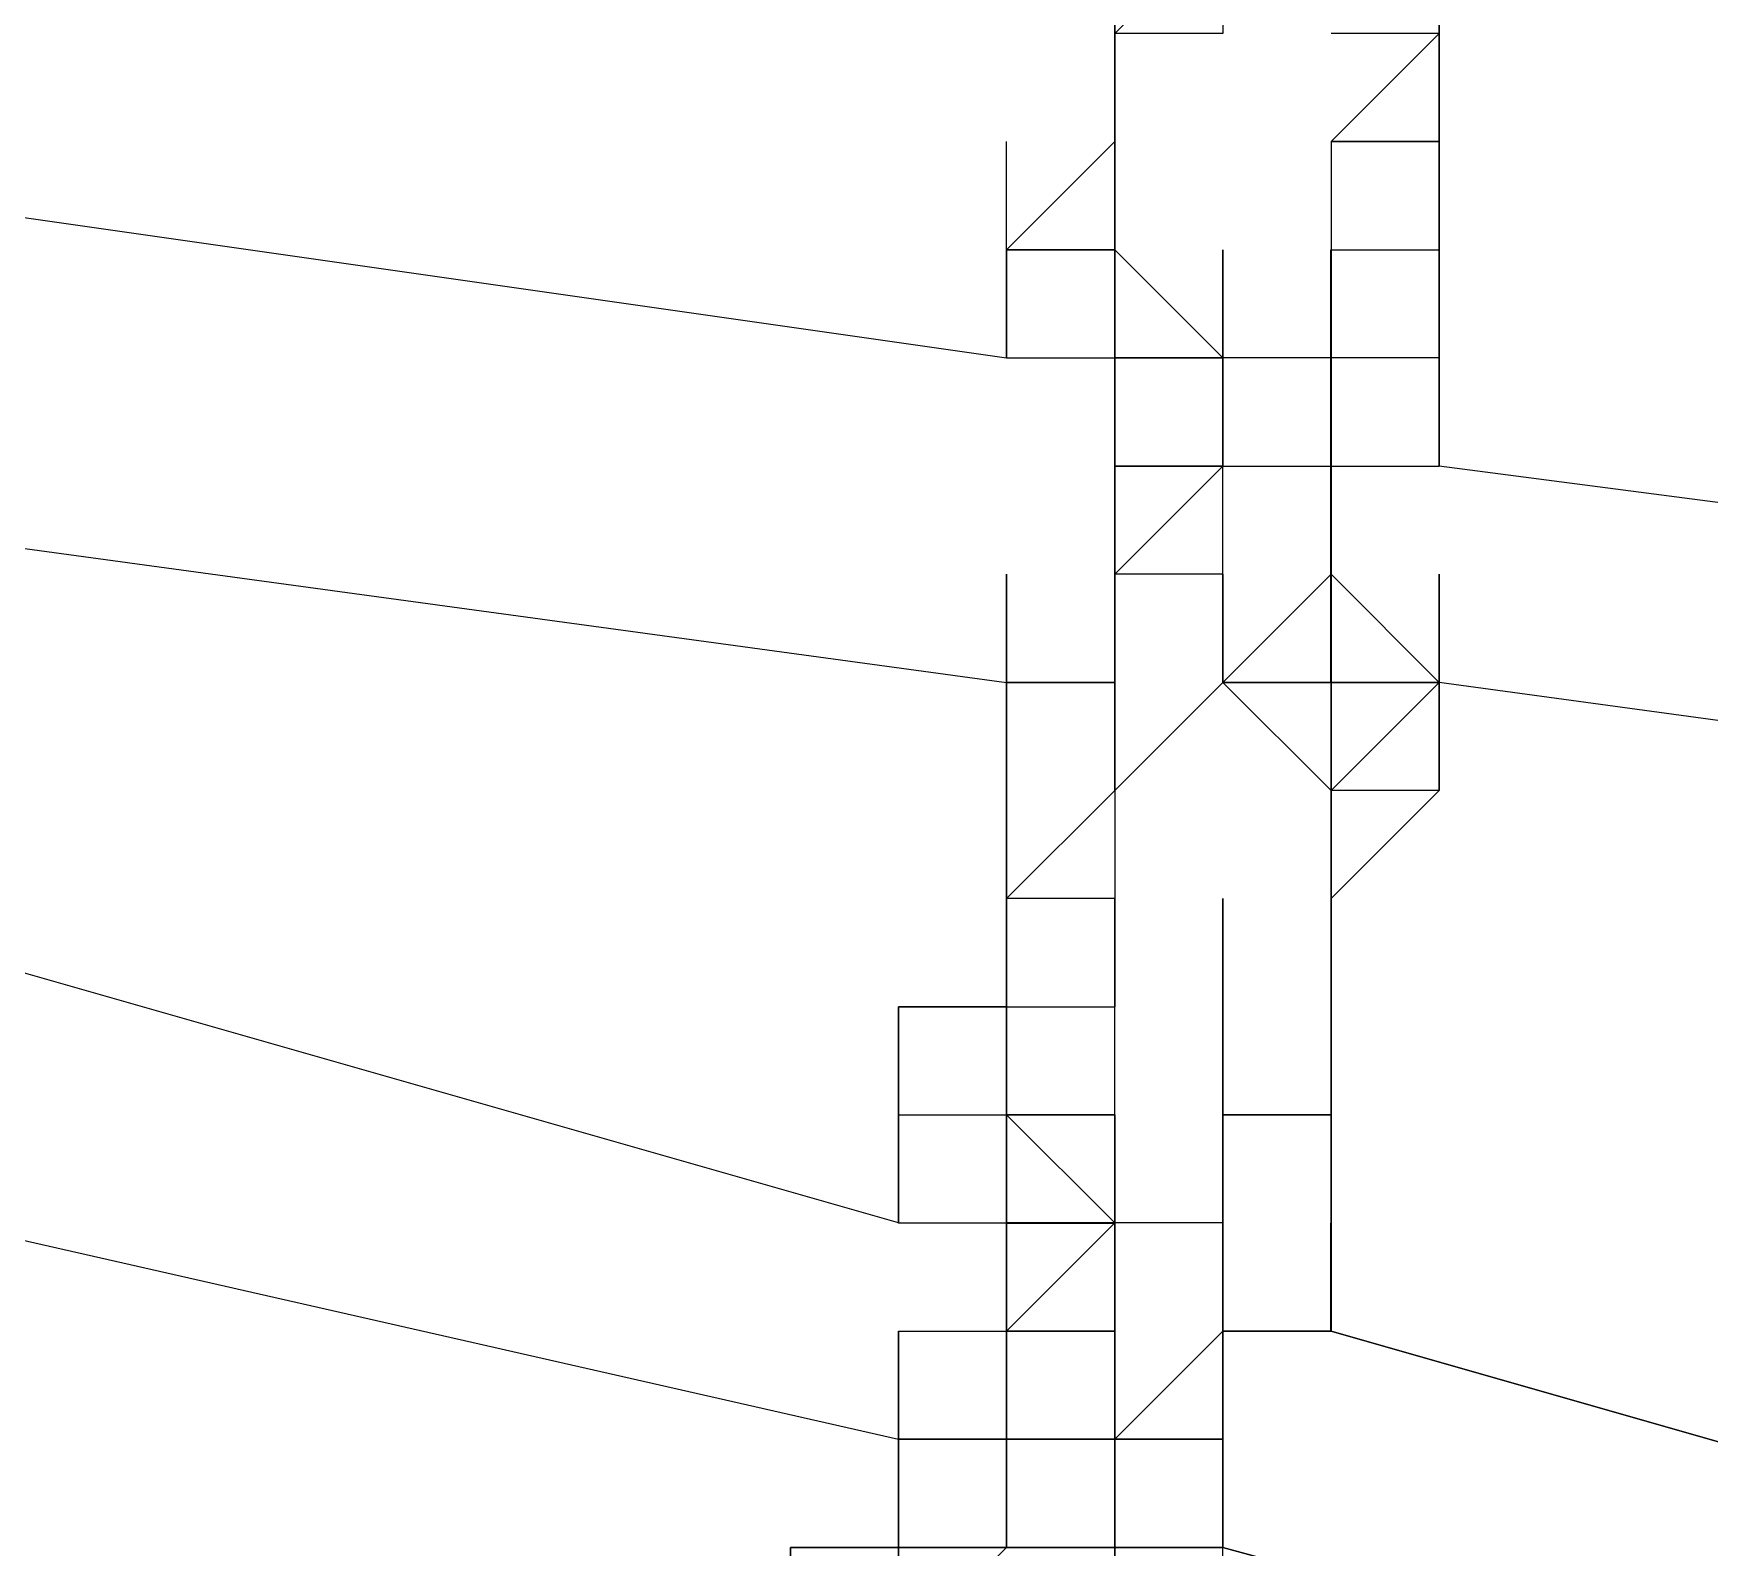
# Model space of a CAD drawing. Header units: inches. Extents: x 3324238 to 135265466, y -1036581 to 20094598.
# Drawn here: x 3353733.712 to 3353734.961, y -519027.2 to -519026.072 of the extents above; entities that cross this region are included whole.
import ezdxf

# ---------------------------------------------------------------- set-up
doc = ezdxf.new("R2010")
doc.units = ezdxf.units.IN
doc.header["$MEASUREMENT"] = 0
doc.layers.add('PDF_Geometry', color=7, linetype='Continuous')

msp = doc.modelspace()

# ---------------------------------------------------------------- linework, layer by layer
at = {"layer": 'PDF_Geometry', "color": 32, "lineweight": 13, "true_color": 0xdd6e00}
msp.add_lwpolyline([(3353740.2386, -519026.0718, 1.00015), (3353717.3563, -519026.0718), (3353717.3563, -519077.0734)], format="xyb", dxfattribs=at)
at = {"layer": 'PDF_Geometry', "lineweight": 25}
for points in [[(3353734.5986, -519025.9106), (3353734.5986, -519025.9912), (3353734.5986, -519025.9106), (3353734.6792, -519025.9106), (3353734.7597, -519025.9106), (3353734.7597, -519025.9912), (3353734.6792, -519025.9106), (3353734.7597, -519025.9106), (3353734.7597, -519025.9912), (3353734.7597, -519026.0718), (3353734.7597, -519025.9912), (3353734.7597, -519026.0718), (3353734.7597, -519026.1523), (3353734.7597, -519026.2329), (3353734.7597, -519026.1523), (3353734.7597, -519026.0718), (3353734.7597, -519026.1523), (3353734.7597, -519026.0718), (3353734.7597, -519025.9912), (3353734.7597, -519026.0718), (3353734.7597, -519025.9912), (3353734.7597, -519026.0718), (3353734.6792, -519026.0718)], [(3353732.7454, -519026.0718), (3353734.4374, -519026.3135), (3353734.518, -519026.3135), (3353734.518, -519026.2329), (3353734.4374, -519026.2329), (3353734.4374, -519026.3135), (3353734.4374, -519026.2329), (3353734.4374, -519026.1523)], [(3353734.5986, -519027.0386), (3353734.6792, -519027.0386), (3353734.6792, -519026.958), (3353734.6792, -519026.8775), (3353734.6792, -519026.7969), (3353734.6792, -519026.8775), (3353734.6792, -519026.7969), (3353734.6792, -519026.7163), (3353734.6792, -519026.6358), (3353734.7597, -519026.5552), (3353734.7597, -519026.4746), (3353734.7597, -519026.5552), (3353734.7597, -519026.4746), (3353734.7597, -519026.5552), (3353734.7597, -519026.4746), (3353734.7597, -519026.5552), (3353734.6792, -519026.5552), (3353734.6792, -519026.4746), (3353734.6792, -519026.5552), (3353734.6792, -519026.4746), (3353734.6792, -519026.394), (3353734.6792, -519026.4746), (3353734.6792, -519026.5552), (3353734.6792, -519026.4746), (3353734.6792, -519026.394), (3353734.6792, -519026.3135), (3353734.6792, -519026.2329), (3353734.7597, -519026.2329), (3353734.7597, -519026.3135), (3353734.7597, -519026.2329), (3353734.7597, -519026.3135), (3353734.7597, -519026.2329), (3353734.7597, -519026.1523), (3353734.7597, -519026.2329), (3353734.7597, -519026.3135), (3353734.7597, -519026.394), (3353734.7597, -519026.3135), (3353734.7597, -519026.394), (3353734.7597, -519026.3135), (3353734.6792, -519026.3135), (3353734.6792, -519026.2329), (3353734.6792, -519026.3135), (3353734.6792, -519026.2329), (3353734.7597, -519026.2329), (3353734.7597, -519026.1523), (3353734.7597, -519026.2329), (3353734.7597, -519026.3135), (3353734.7597, -519026.2329), (3353734.7597, -519026.1523), (3353734.6792, -519026.1523), (3353734.7597, -519026.0718)], [(3353734.7597, -519026.1523), (3353734.7597, -519026.0718)], [(3353734.7597, -519026.3135), (3353734.7597, -519026.2329), (3353734.7597, -519026.3135), (3353734.7597, -519026.2329), (3353734.7597, -519026.1523), (3353734.7597, -519026.2329), (3353734.7597, -519026.1523), (3353734.7597, -519026.2329), (3353734.7597, -519026.1523), (3353734.7597, -519026.2329), (3353734.7597, -519026.1523), (3353734.7597, -519026.2329), (3353734.7597, -519026.3135), (3353734.7597, -519026.2329), (3353734.7597, -519026.3135), (3353734.7597, -519026.2329), (3353734.7597, -519026.1523), (3353734.7597, -519026.2329), (3353734.7597, -519026.1523), (3353734.7597, -519026.0718)], [(3353734.7597, -519026.1523), (3353734.7597, -519026.0718)], [(3353734.4374, -519026.3135), (3353734.4374, -519026.2329), (3353734.4374, -519026.1523)], [(3353734.518, -519026.2329), (3353734.518, -519026.3135), (3353734.518, -519026.2329), (3353734.518, -519026.1523)], [(3353734.518, -519026.2329), (3353734.518, -519026.1523)], [(3353734.518, -519026.2329), (3353734.518, -519026.1523)], [(3353734.518, -519026.2329), (3353734.518, -519026.1523)], [(3353734.518, -519026.2329), (3353734.518, -519026.1523)], [(3353734.6792, -519026.7969), (3353734.6792, -519026.8775), (3353734.6792, -519026.7969), (3353734.6792, -519026.7163), (3353734.6792, -519026.6358), (3353734.6792, -519026.7163), (3353734.6792, -519026.6358), (3353734.6792, -519026.5552), (3353734.7597, -519026.5552), (3353734.6792, -519026.4746), (3353734.6792, -519026.394), (3353734.7597, -519026.394), (3353734.7597, -519026.3135), (3353734.7597, -519026.394), (3353734.7597, -519026.3135), (3353734.7597, -519026.394), (3353734.7597, -519026.3135), (3353734.7597, -519026.2329), (3353734.7597, -519026.1523), (3353734.6792, -519026.1523), (3353734.6792, -519026.2329), (3353734.6792, -519026.3135), (3353734.6792, -519026.2329), (3353734.6792, -519026.3135), (3353734.5986, -519026.3135), (3353734.5986, -519026.394), (3353734.5986, -519026.3135), (3353734.5986, -519026.2329), (3353734.5986, -519026.3135), (3353734.5986, -519026.394)], [(3353734.7597, -519026.1523), (3353734.6792, -519026.1523), (3353734.7597, -519026.1523)], [(3353734.7597, -519026.1523), (3353734.7597, -519026.2329), (3353734.7597, -519026.1523)], [(3353734.7597, -519026.2329), (3353734.7597, -519026.1523)], [(3353734.4374, -519026.5552), (3353734.518, -519026.5552), (3353734.518, -519026.4746), (3353734.518, -519026.394), (3353734.518, -519026.3135), (3353734.518, -519026.394), (3353734.518, -519026.4746), (3353734.518, -519026.394), (3353734.518, -519026.3135), (3353734.518, -519026.2329)], [(3353734.518, -519026.3135), (3353734.518, -519026.2329)], [(3353734.518, -519026.3135), (3353734.518, -519026.2329)], [(3353734.518, -519026.3135), (3353734.518, -519026.2329)], [(3353734.518, -519026.3135), (3353734.518, -519026.2329)], [(3353734.518, -519026.3135), (3353734.518, -519026.2329)], [(3353736.5323, -519026.7969), (3353734.7597, -519026.5552), (3353734.6792, -519026.5552), (3353734.6792, -519026.4746), (3353734.6792, -519026.394), (3353734.6792, -519026.3135), (3353734.6792, -519026.394), (3353734.6792, -519026.3135), (3353734.6792, -519026.2329), (3353734.6792, -519026.3135), (3353734.5986, -519026.3135), (3353734.5986, -519026.2329), (3353734.5986, -519026.3135), (3353734.5986, -519026.2329), (3353734.5986, -519026.3135), (3353734.5986, -519026.394), (3353734.518, -519026.4746), (3353734.518, -519026.3941)], [(3353734.518, -519026.3135), (3353734.518, -519026.2329)], [(3353734.518, -519026.3135), (3353734.518, -519026.2329)], [(3353734.518, -519026.3135), (3353734.518, -519026.2329)], [(3353734.518, -519026.3135), (3353734.518, -519026.2329)], [(3353734.518, -519026.3135), (3353734.518, -519026.2329)], [(3353734.5986, -519026.3941), (3353734.5986, -519026.3135), (3353734.5986, -519026.2329)], [(3353734.5986, -519026.3135), (3353734.5986, -519026.2329)], [(3353734.5986, -519026.3135), (3353734.5986, -519026.2329)], [(3353734.5986, -519026.3135), (3353734.5986, -519026.2329)], [(3353734.5986, -519026.3135), (3353734.5986, -519026.2329)], [(3353734.5986, -519026.3135), (3353734.5986, -519026.2329)], [(3353734.5986, -519026.3135), (3353734.5986, -519026.2329)], [(3353734.5986, -519026.3135), (3353734.5986, -519026.2329)], [(3353734.5986, -519026.394), (3353734.5986, -519026.3135), (3353734.5986, -519026.2329)], [(3353734.5986, -519026.3135), (3353734.5986, -519026.2329)], [(3353734.5986, -519026.3135), (3353734.5986, -519026.2329)], [(3353734.5986, -519026.3135), (3353734.5986, -519026.2329)], [(3353734.5986, -519026.3135), (3353734.5986, -519026.2329)], [(3353734.5986, -519026.3135), (3353734.5986, -519026.2329)], [(3353734.5986, -519026.3135), (3353734.5986, -519026.2329)], [(3353734.5986, -519026.3135), (3353734.5986, -519026.2329)], [(3353734.6791, -519026.3135), (3353734.6791, -519026.2329)], [(3353734.6792, -519026.3135), (3353734.6792, -519026.2329)], [(3353734.6792, -519026.3135), (3353734.6792, -519026.2329)], [(3353734.7597, -519026.3135), (3353734.7597, -519026.2329), (3353734.7597, -519026.3135)], [(3353734.7597, -519026.3135), (3353734.7597, -519026.2329)], [(3353734.7597, -519026.3135), (3353734.7597, -519026.2329)], [(3353734.3569, -519026.7969), (3353734.3569, -519026.8775), (3353734.3569, -519026.7969), (3353734.3569, -519026.8775), (3353734.3569, -519026.958), (3353732.6649, -519026.4746), (3353732.6649, -519026.394), (3353732.6649, -519026.3135), (3353732.5843, -519026.3135), (3353732.5843, -519026.394)], [(3353732.6649, -519026.3135), (3353734.4374, -519026.5552), (3353734.518, -519026.5552), (3353734.518, -519026.4746), (3353734.518, -519026.3941), (3353734.518, -519026.4746), (3353734.518, -519026.5552)], [(3353734.5986, -519026.3135), (3353734.518, -519026.3135)], [(3353734.5986, -519026.4746), (3353734.518, -519026.4746), (3353734.518, -519026.5552), (3353734.518, -519026.4746), (3353734.518, -519026.5552), (3353734.518, -519026.4746), (3353734.518, -519026.5552), (3353734.518, -519026.4746), (3353734.518, -519026.394), (3353734.518, -519026.3135), (3353734.518, -519026.394), (3353734.518, -519026.4746), (3353734.518, -519026.394), (3353734.518, -519026.4746), (3353734.518, -519026.394), (3353734.5986, -519026.394), (3353734.5986, -519026.3135)], [(3353734.518, -519026.394), (3353734.518, -519026.3135)], [(3353734.5986, -519026.394), (3353734.5986, -519026.3135)], [(3353734.5986, -519026.394), (3353734.5986, -519026.3135)], [(3353734.5986, -519026.394), (3353734.5986, -519026.3135)], [(3353734.5986, -519026.3135), (3353734.5986, -519026.394)], [(3353734.5986, -519026.394), (3353734.5986, -519026.3135)], [(3353734.5986, -519026.394), (3353734.5986, -519026.3135)], [(3353734.5986, -519026.394), (3353734.5986, -519026.3135)], [(3353734.5986, -519026.394), (3353734.5986, -519026.3135)], [(3353734.5986, -519026.394), (3353734.5986, -519026.3135)], [(3353734.5986, -519026.394), (3353734.5986, -519026.3135)], [(3353734.6792, -519026.3135), (3353734.5986, -519026.3135)], [(3353734.5986, -519026.394), (3353734.5986, -519026.3135)], [(3353734.6792, -519026.3135), (3353734.5986, -519026.3135)], [(3353734.6791, -519026.3941), (3353734.6791, -519026.3135)], [(3353734.6792, -519026.4746), (3353734.6792, -519026.3941), (3353734.6792, -519026.3135)], [(3353734.7597, -519026.3135), (3353734.6792, -519026.3135)], [(3353734.6792, -519026.394), (3353734.6792, -519026.3135)], [(3353734.6792, -519026.394), (3353734.6792, -519026.3135)], [(3353734.7597, -519026.3941), (3353734.7597, -519026.3135)], [(3353736.6129, -519026.6358), (3353734.7597, -519026.394), (3353734.7597, -519026.3135)], [(3353734.7597, -519026.394), (3353734.7597, -519026.3135), (3353734.7597, -519026.394)], [(3353734.7597, -519026.3941), (3353734.7597, -519026.3135)], [(3353734.7597, -519026.394), (3353734.7597, -519026.3135)], [(3353734.7597, -519026.3941), (3353734.7597, -519026.3135)], [(3353734.7597, -519026.394), (3353734.7597, -519026.3135)], [(3353734.518, -519026.394), (3353734.518, -519026.4746), (3353734.518, -519026.5552), (3353734.518, -519026.4746), (3353734.518, -519026.394), (3353734.518, -519026.4746), (3353734.518, -519026.5552), (3353734.518, -519026.6358), (3353734.518, -519026.7163)], [(3353734.518, -519026.4746), (3353734.518, -519026.394)], [(3353734.518, -519026.4746), (3353734.518, -519026.394)], [(3353734.518, -519026.6358), (3353734.518, -519026.5552), (3353734.518, -519026.4746), (3353734.518, -519026.394)], [(3353734.5986, -519026.3941), (3353734.518, -519026.3941)], [(3353734.5986, -519026.394), (3353734.6792, -519026.394)], [(3353734.5986, -519026.4746), (3353734.5986, -519026.394)], [(3353734.6791, -519026.5552), (3353734.6791, -519026.4746), (3353734.6791, -519026.394), (3353734.6791, -519026.4746)], [(3353734.6791, -519026.4746), (3353734.6791, -519026.3941)], [(3353734.6792, -519026.4746), (3353734.6792, -519026.394)], [(3353734.6792, -519026.4746), (3353734.6792, -519026.394)], [(3353734.6792, -519026.4746), (3353734.6792, -519026.394)], [(3353734.6792, -519026.4746), (3353734.6792, -519026.394)], [(3353734.6792, -519026.4746), (3353734.6792, -519026.394)], [(3353734.6792, -519026.3941), (3353734.6792, -519026.4746), (3353734.6792, -519026.394), (3353734.7597, -519026.394)], [(3353734.6792, -519026.4746), (3353734.6792, -519026.394)], [(3353734.6792, -519026.4746), (3353734.6792, -519026.394)], [(3353734.6792, -519026.4746), (3353734.6792, -519026.394)], [(3353734.6792, -519026.4746), (3353734.6792, -519026.394)], [(3353734.6792, -519026.4746), (3353734.6792, -519026.3941)], [(3353734.4374, -519026.6358), (3353734.4374, -519026.7163), (3353734.4374, -519026.7969), (3353734.4374, -519026.7163), (3353734.4374, -519026.6358), (3353734.4374, -519026.7163), (3353734.4374, -519026.7969), (3353734.4374, -519026.7163), (3353734.4374, -519026.6358), (3353734.4374, -519026.7163), (3353734.4374, -519026.7969), (3353734.4374, -519026.7163), (3353734.4374, -519026.7969), (3353734.3569, -519026.7969), (3353734.4374, -519026.7969), (3353734.3569, -519026.7969), (3353734.3569, -519026.8775), (3353734.3569, -519026.7969), (3353734.3569, -519026.8775), (3353734.3569, -519026.958), (3353734.3569, -519026.8775), (3353734.3569, -519026.958), (3353734.3569, -519026.8775), (3353734.3569, -519026.958), (3353732.6649, -519026.4746)], [(3353734.4374, -519026.6358), (3353734.4374, -519026.5552), (3353734.4374, -519026.4746), (3353734.4374, -519026.5552), (3353734.4374, -519026.6358), (3353734.4374, -519026.7163), (3353734.4374, -519026.6358), (3353734.4374, -519026.5552), (3353734.4374, -519026.4746), (3353734.4374, -519026.5552), (3353734.4374, -519026.4746)], [(3353734.5986, -519027.2803), (3353734.5986, -519027.1998), (3353734.518, -519027.1998), (3353734.518, -519027.1192), (3353734.4374, -519027.1192), (3353734.4374, -519027.0386), (3353734.4374, -519026.958), (3353734.4374, -519027.0386), (3353734.4374, -519026.958), (3353734.4374, -519026.8775), (3353734.4374, -519026.7969), (3353734.518, -519026.7969), (3353734.518, -519026.7163), (3353734.4374, -519026.7163), (3353734.518, -519026.6358), (3353734.5986, -519026.5552), (3353734.5986, -519026.4746), (3353734.5986, -519026.5552), (3353734.5986, -519026.4746), (3353734.5986, -519026.5552)], [(3353734.518, -519026.5552), (3353734.518, -519026.4746)], [(3353734.518, -519026.5552), (3353734.518, -519026.4746)], [(3353734.5986, -519026.5552), (3353734.5986, -519026.4746)], [(3353734.5986, -519026.5552), (3353734.5986, -519026.4746)], [(3353734.5986, -519026.5552), (3353734.5986, -519026.4746)], [(3353734.5986, -519026.5552), (3353734.5986, -519026.4746)], [(3353734.5986, -519026.5552), (3353734.5986, -519026.4746)], [(3353734.5986, -519026.5552), (3353734.5986, -519026.4746)], [(3353734.5986, -519026.5552), (3353734.5986, -519026.4746)], [(3353734.5986, -519026.5552), (3353734.5986, -519026.4746)], [(3353734.5986, -519026.5552), (3353734.5986, -519026.4746)], [(3353734.5986, -519026.5552), (3353734.5986, -519026.4746)], [(3353734.5986, -519026.5552), (3353734.5986, -519026.4746)], [(3353734.5986, -519026.5552), (3353734.5986, -519026.4746)], [(3353734.5986, -519026.5552), (3353734.5986, -519026.4746)], [(3353734.5986, -519026.5552), (3353734.5986, -519026.4746)], [(3353734.5986, -519026.5552), (3353734.5986, -519026.4746)], [(3353734.5986, -519026.5552), (3353734.5986, -519026.4746)], [(3353734.5986, -519026.5552), (3353734.5986, -519026.4746)], [(3353734.5986, -519026.5552), (3353734.5986, -519026.4746)], [(3353734.6792, -519026.5552), (3353734.5986, -519026.5552), (3353734.6792, -519026.4746)], [(3353734.5986, -519026.5552), (3353734.5986, -519026.4746)], [(3353734.5986, -519026.5552), (3353734.5986, -519026.4746)], [(3353734.5986, -519026.5552), (3353734.5986, -519026.4746)], [(3353734.6791, -519026.5552), (3353734.6791, -519026.4746)], [(3353734.6791, -519026.5552), (3353734.6791, -519026.4746)], [(3353734.6791, -519026.5552), (3353734.6791, -519026.4746)], [(3353734.6792, -519026.5552), (3353734.6792, -519026.4746)], [(3353734.6792, -519026.5552), (3353734.6792, -519026.4746)], [(3353734.7597, -519026.5552), (3353734.7597, -519026.4746)], [(3353734.7597, -519026.5552), (3353734.7597, -519026.4746)], [(3353734.4374, -519026.6358), (3353734.4374, -519026.5552), (3353734.4374, -519026.6358)], [(3353734.7597, -519026.6358), (3353734.7597, -519026.5552), (3353734.7597, -519026.6358), (3353734.6792, -519026.7163), (3353734.7597, -519026.6358), (3353734.6792, -519026.6358), (3353734.6792, -519026.5552), (3353734.6792, -519026.6358), (3353734.6792, -519026.5552), (3353734.6792, -519026.6358), (3353734.6792, -519026.7163), (3353734.6792, -519026.6358), (3353734.6792, -519026.7163), (3353734.6792, -519026.6358), (3353734.6792, -519026.7163), (3353734.6792, -519026.7969), (3353734.6792, -519026.7163), (3353734.6792, -519026.7969), (3353734.6792, -519026.7163), (3353734.6792, -519026.7969), (3353734.6792, -519026.7163), (3353734.6792, -519026.7969), (3353734.6792, -519026.8775), (3353734.5986, -519026.8775), (3353734.5986, -519026.7969), (3353734.5986, -519026.8775), (3353734.5986, -519026.958), (3353734.5986, -519026.8775), (3353734.5986, -519026.958), (3353734.518, -519026.958), (3353734.518, -519026.8775), (3353734.518, -519026.958), (3353734.518, -519026.8775), (3353734.518, -519026.958), (3353734.518, -519027.0386), (3353734.518, -519027.1192), (3353734.518, -519027.0386), (3353734.518, -519027.1192), (3353734.518, -519027.0386), (3353734.518, -519027.1192), (3353734.518, -519027.1998), (3353734.518, -519027.1192), (3353734.518, -519027.1998), (3353734.4374, -519027.1998), (3353734.4374, -519027.1192), (3353734.4374, -519027.1998), (3353734.4374, -519027.1192), (3353734.4374, -519027.1998), (3353734.4374, -519027.1192), (3353734.4374, -519027.0386), (3353734.4374, -519026.958), (3353734.4374, -519027.0386), (3353734.4374, -519026.958), (3353734.4374, -519026.8775), (3353734.4374, -519026.958)], [(3353734.518, -519026.5552), (3353734.4374, -519026.5552)], [(3353734.518, -519026.6358), (3353734.5986, -519026.5552)], [(3353734.5986, -519026.5552), (3353734.6792, -519026.6358)], [(3353734.6792, -519026.5552), (3353734.5986, -519026.5552)], [(3353734.6792, -519026.5552), (3353734.5986, -519026.5552)], [(3353734.6792, -519026.5552), (3353734.5986, -519026.5552)], [(3353734.5986, -519026.5552), (3353734.6792, -519026.5552)], [(3353734.6792, -519026.6358), (3353734.6792, -519026.5552)], [(3353734.2763, -519027.3609), (3353734.2763, -519027.4415), (3353734.2763, -519027.3609), (3353734.3569, -519027.2803), (3353734.3569, -519027.1998), (3353734.3569, -519027.2803), (3353734.4374, -519027.1998), (3353734.4374, -519027.1192), (3353734.518, -519027.1192), (3353734.518, -519027.0386), (3353734.518, -519027.1192), (3353734.5986, -519027.0386), (3353734.6792, -519027.0386), (3353734.6792, -519026.958), (3353734.6792, -519026.8775), (3353734.6792, -519026.958), (3353734.6792, -519026.8775), (3353734.6792, -519026.7969), (3353734.6792, -519026.7163), (3353734.6792, -519026.6358)], [(3353734.4374, -519026.7163), (3353734.4374, -519026.6358)], [(3353734.4374, -519026.7969), (3353734.4374, -519026.8775), (3353734.4374, -519026.7969), (3353734.4374, -519026.8775), (3353734.4374, -519026.7969), (3353734.4374, -519026.8775), (3353734.4374, -519026.7969), (3353734.4374, -519026.7163), (3353734.4374, -519026.7969), (3353734.4374, -519026.8775), (3353734.4374, -519026.7969), (3353734.4374, -519026.7163), (3353734.4374, -519026.7969), (3353734.4374, -519026.7163), (3353734.4374, -519026.7969), (3353734.4374, -519026.8775), (3353734.4374, -519026.7969), (3353734.4374, -519026.7163), (3353734.518, -519026.6358)], [(3353734.6792, -519026.7163), (3353734.6792, -519026.6358)], [(3353734.6792, -519026.7163), (3353734.6792, -519026.6358)], [(3353732.5843, -519026.7163), (3353734.3569, -519027.1192), (3353734.3569, -519027.1998), (3353734.3569, -519027.2803), (3353734.4374, -519027.1998), (3353734.518, -519027.1998), (3353734.4374, -519027.1998)], [(3353734.4374, -519026.7163), (3353734.4374, -519026.7969), (3353734.4374, -519026.7163), (3353734.4374, -519026.7969), (3353734.4374, -519026.7163), (3353734.4374, -519026.7969), (3353734.4374, -519026.8775), (3353734.4374, -519026.7969), (3353734.4374, -519026.8775), (3353734.4374, -519026.7969), (3353734.4374, -519026.8775), (3353734.518, -519026.8775), (3353734.4374, -519026.8775), (3353734.4374, -519026.7969), (3353734.4374, -519026.8775), (3353734.4374, -519026.958), (3353734.4374, -519026.8775), (3353734.4374, -519026.958), (3353734.518, -519026.958), (3353734.518, -519027.0386), (3353734.518, -519026.958), (3353734.518, -519027.0386), (3353734.518, -519027.1192), (3353734.518, -519027.0386), (3353734.518, -519027.1192), (3353734.5986, -519027.1192), (3353734.5986, -519027.0386), (3353734.5986, -519026.958), (3353734.5986, -519027.0386), (3353734.6792, -519027.0386), (3353734.6792, -519026.958), (3353734.6792, -519027.0386), (3353736.3712, -519027.5221)], [(3353734.518, -519026.7969), (3353734.518, -519026.7163)], [(3353734.6792, -519026.8775), (3353734.6792, -519026.7969), (3353734.6792, -519026.8775), (3353734.5986, -519026.8775), (3353734.6792, -519026.8775), (3353734.5986, -519026.8775), (3353734.5986, -519026.7969), (3353734.5986, -519026.7163), (3353734.5986, -519026.7969)], [(3353734.4374, -519027.1192), (3353734.4374, -519027.1998), (3353734.4374, -519027.1192), (3353734.3569, -519027.1192), (3353734.4374, -519027.1192), (3353734.4374, -519027.0386), (3353734.4374, -519026.958), (3353734.4374, -519026.8775), (3353734.4374, -519026.7969)], [(3353734.3569, -519026.8775), (3353734.3569, -519026.958), (3353734.3569, -519026.8775), (3353734.4374, -519026.8775), (3353734.518, -519026.958), (3353734.518, -519026.8775), (3353734.518, -519026.958), (3353734.518, -519026.8775), (3353734.518, -519026.958), (3353734.518, -519027.0386), (3353734.518, -519026.958), (3353734.518, -519026.8775), (3353734.518, -519026.958), (3353734.518, -519026.8775), (3353734.518, -519026.958), (3353734.4374, -519026.958), (3353734.4374, -519026.8775), (3353734.4374, -519026.958), (3353734.4374, -519026.8775), (3353734.4374, -519026.7969), (3353734.4374, -519026.8775), (3353734.4374, -519026.7969), (3353734.4374, -519026.8775)], [(3353734.4374, -519026.8775), (3353734.4374, -519026.7969)], [(3353734.518, -519026.8775), (3353734.518, -519026.7969)], [(3353734.5986, -519026.8775), (3353734.5986, -519026.7969)], [(3353734.5986, -519026.8775), (3353734.5986, -519026.7969)], [(3353734.6792, -519026.8775), (3353734.6792, -519026.7969), (3353734.6792, -519026.8775)], [(3353734.6792, -519026.8775), (3353734.6792, -519026.7969)], [(3353734.3569, -519026.958), (3353734.3569, -519026.8775)], [(3353734.3569, -519026.9581), (3353734.3569, -519026.8775)], [(3353734.4374, -519026.9581), (3353734.4374, -519026.8775)], [(3353734.4374, -519026.8775), (3353734.4374, -519026.958), (3353734.518, -519026.958), (3353734.518, -519027.0386), (3353734.518, -519026.958)], [(3353734.5986, -519027.3609), (3353734.5986, -519027.2803), (3353734.5986, -519027.1998), (3353734.5986, -519027.1192), (3353734.5986, -519027.0386), (3353734.5986, -519026.958), (3353734.5986, -519027.0386), (3353734.5986, -519026.958), (3353734.5986, -519027.0386), (3353734.5986, -519026.958), (3353734.5986, -519027.0386), (3353734.5986, -519027.1192), (3353734.5986, -519027.0386), (3353734.5986, -519027.1192), (3353734.5986, -519027.0386), (3353734.5986, -519026.958), (3353734.5986, -519027.0386), (3353734.5986, -519026.958), (3353734.5986, -519026.8775), (3353734.5986, -519026.958), (3353734.518, -519026.958), (3353734.518, -519027.0386), (3353734.518, -519026.9581), (3353734.518, -519026.8775)], [(3353734.518, -519026.9581), (3353734.518, -519026.8775)], [(3353734.518, -519027.0386), (3353734.518, -519026.958), (3353734.518, -519026.8775), (3353734.518, -519026.958)], [(3353734.518, -519026.958), (3353734.518, -519026.8775)], [(3353734.518, -519026.958), (3353734.518, -519026.8775)], [(3353734.518, -519026.958), (3353734.518, -519026.8775)], [(3353734.518, -519026.958), (3353734.518, -519026.8775)], [(3353734.518, -519026.958), (3353734.518, -519026.8775)], [(3353734.518, -519026.958), (3353734.518, -519026.8775)], [(3353734.518, -519026.958), (3353734.518, -519026.8775)], [(3353734.518, -519026.9581), (3353734.518, -519026.8775)], [(3353734.518, -519026.958), (3353734.518, -519026.8775)], [(3353734.518, -519027.1998), (3353734.518, -519027.1192), (3353734.518, -519027.0386), (3353734.518, -519026.9581), (3353734.518, -519026.8775)], [(3353734.518, -519026.958), (3353734.518, -519026.8775)], [(3353734.518, -519026.9581), (3353734.518, -519026.8775)], [(3353734.518, -519026.9581), (3353734.518, -519026.8775)], [(3353734.3569, -519026.958), (3353734.4374, -519026.958)], [(3353734.4374, -519026.9581), (3353734.3569, -519026.9581)], [(3353734.4374, -519027.0386), (3353734.4374, -519026.958)], [(3353734.4374, -519027.0386), (3353734.4374, -519026.958)], [(3353734.4374, -519027.0386), (3353734.4374, -519026.958)], [(3353734.518, -519026.958), (3353734.4374, -519027.0386)], [(3353734.4374, -519027.0386), (3353734.4374, -519026.958)], [(3353734.4374, -519026.9581), (3353734.518, -519026.9581)], [(3353734.4374, -519027.0386), (3353734.4374, -519026.9581)], [(3353734.518, -519027.0386), (3353734.518, -519026.958)], [(3353734.5986, -519027.0386), (3353734.5986, -519026.9581)], [(3353736.3711, -519027.522), (3353734.6792, -519027.0386), (3353734.5986, -519027.0386), (3353734.5986, -519027.1192), (3353734.5986, -519027.1998), (3353734.5986, -519027.1192), (3353734.5986, -519027.0386), (3353734.6791, -519027.0386), (3353734.6791, -519026.9581)], [(3353734.5986, -519027.0386), (3353734.5986, -519026.9581)], [(3353734.5986, -519027.0386), (3353734.5986, -519026.9581)], [(3353734.5986, -519027.0386), (3353734.5986, -519026.9581)], [(3353734.3568, -519027.1192), (3353734.3568, -519027.0386)], [(3353734.3569, -519027.0386), (3353734.3569, -519027.1192), (3353734.3569, -519027.0386), (3353734.3569, -519027.1192), (3353734.3569, -519027.0386), (3353734.3569, -519027.1192), (3353734.3569, -519027.0386), (3353734.3569, -519027.1192), (3353734.3569, -519027.1998)], [(3353734.3569, -519027.1192), (3353734.3569, -519027.0386)], [(3353734.3569, -519027.0386), (3353734.4374, -519027.0386)], [(3353734.518, -519027.0386), (3353734.4374, -519027.0386)], [(3353734.4374, -519027.1192), (3353734.4374, -519027.0386)], [(3353734.4374, -519027.1192), (3353734.4374, -519027.0386)], [(3353734.4374, -519027.0386), (3353734.518, -519027.0386)], [(3353734.518, -519027.0386), (3353734.518, -519027.1192), (3353734.518, -519027.0386)], [(3353734.518, -519027.1192), (3353734.518, -519027.0386)], [(3353734.518, -519027.1192), (3353734.518, -519027.0386)], [(3353734.518, -519027.1192), (3353734.518, -519027.0386)], [(3353734.518, -519027.1192), (3353734.518, -519027.0386)], [(3353734.518, -519027.1192), (3353734.518, -519027.0386)], [(3353734.5986, -519027.1192), (3353734.5986, -519027.0386)], [(3353734.5986, -519027.1192), (3353734.5986, -519027.0386)], [(3353734.5986, -519027.1192), (3353734.5986, -519027.0386)], [(3353734.4374, -519027.1192), (3353734.4374, -519027.1998)], [(3353734.4374, -519027.1998), (3353734.4374, -519027.1192)], [(3353734.4374, -519027.1998), (3353734.518, -519027.1998), (3353734.518, -519027.1192)], [(3353734.518, -519027.2803), (3353734.518, -519027.1998), (3353734.518, -519027.1192), (3353734.518, -519027.1998), (3353734.518, -519027.1192), (3353734.518, -519027.1998), (3353734.518, -519027.1192), (3353734.518, -519027.1998), (3353734.518, -519027.1192), (3353734.518, -519027.1998), (3353734.518, -519027.1192)], [(3353734.518, -519027.1998), (3353734.518, -519027.1192)], [(3353734.518, -519027.1998), (3353734.518, -519027.1192), (3353734.5986, -519027.1192)], [(3353734.5986, -519027.1192), (3353734.518, -519027.1192)], [(3353734.518, -519027.1998), (3353734.518, -519027.1192)], [(3353734.518, -519027.1998), (3353734.518, -519027.1192)], [(3353734.518, -519027.1998), (3353734.518, -519027.1192)], [(3353734.518, -519027.1998), (3353734.518, -519027.1192)], [(3353734.518, -519027.1998), (3353734.518, -519027.1192)], [(3353734.518, -519027.1998), (3353734.518, -519027.1192)], [(3353734.518, -519027.1998), (3353734.518, -519027.1192)], [(3353734.518, -519027.1998), (3353734.518, -519027.1192)], [(3353734.518, -519027.1192), (3353734.5986, -519027.1192)], [(3353734.5986, -519027.1998), (3353734.5986, -519027.1192)], [(3353734.5986, -519027.1998), (3353734.5986, -519027.1192)], [(3353734.2763, -519027.3609), (3353734.2763, -519027.2803), (3353734.2763, -519027.1998), (3353734.2763, -519027.2803)], [(3353734.3569, -519027.2803), (3353734.4374, -519027.1998), (3353734.518, -519027.1998), (3353734.518, -519027.2803), (3353734.518, -519027.1998), (3353734.518, -519027.2803)], [(3353734.518, -519027.2803), (3353734.518, -519027.1998)], [(3353734.518, -519027.4415), (3353734.518, -519027.3609), (3353734.518, -519027.2803), (3353734.518, -519027.1998)], [(3353734.5986, -519027.2803), (3353734.5986, -519027.1998)], [(3353734.5986, -519027.2803), (3353734.5986, -519027.1998)], [(3353734.5986, -519027.1998), (3353736.3711, -519027.6832), (3353734.5986, -519027.1998)]]:
    msp.add_lwpolyline(points, dxfattribs=at)
for points in [[(3353734.518, -519025.9912), (3353734.518, -519026.0718), (3353734.518, -519026.1523), (3353734.518, -519026.2329), (3353734.518, -519026.1523), (3353734.518, -519026.0718), (3353734.518, -519026.1523), (3353734.518, -519026.0718), (3353734.5986, -519025.9912), (3353734.5986, -519026.0718), (3353734.518, -519026.0718), (3353734.518, -519026.1523), (3353734.518, -519026.0718), (3353734.518, -519026.1523), (3353734.518, -519026.2329), (3353734.518, -519026.1523), (3353734.518, -519026.2329), (3353734.518, -519026.1523), (3353734.518, -519026.0718)], [(3353734.518, -519026.0718), (3353734.518, -519026.1523), (3353734.518, -519026.2329), (3353734.518, -519026.1523), (3353734.518, -519026.0718), (3353734.518, -519026.1523)], [(3353734.7597, -519026.0718), (3353734.7597, -519026.1523)], [(3353734.518, -519026.2329), (3353734.518, -519026.1523), (3353734.4374, -519026.2329)], [(3353734.518, -519026.2329), (3353734.518, -519026.3135), (3353734.518, -519026.2329), (3353734.518, -519026.1523)], [(3353734.5986, -519026.3135), (3353734.518, -519026.2329), (3353734.518, -519026.3135)], [(3353734.5986, -519026.2329), (3353734.5986, -519026.3135), (3353734.5986, -519026.394), (3353734.5986, -519026.3135), (3353734.5986, -519026.394), (3353734.5986, -519026.3135)], [(3353734.6792, -519026.2329), (3353734.6792, -519026.3135)], [(3353734.7597, -519026.2329), (3353734.7597, -519026.3135)], [(3353734.518, -519026.3135), (3353734.518, -519026.394)], [(3353734.6792, -519026.394), (3353734.6792, -519026.4746)], [(3353734.5986, -519026.4746), (3353734.5986, -519026.5552)], [(3353734.5986, -519026.4746), (3353734.5986, -519026.5552)], [(3353734.7597, -519026.4746), (3353734.7597, -519026.5552)], [(3353734.518, -519026.5552), (3353734.518, -519026.6358)], [(3353734.4374, -519026.7163), (3353734.4374, -519026.6358)], [(3353734.518, -519026.7163), (3353734.518, -519026.7969)], [(3353734.6792, -519026.7163), (3353734.6792, -519026.7969)], [(3353734.3568, -519026.8775), (3353734.3568, -519026.958)], [(3353734.3569, -519026.8775), (3353734.3569, -519026.958)], [(3353734.5986, -519026.958), (3353734.5986, -519027.0386)], [(3353734.5986, -519026.9581), (3353734.5986, -519027.0386)], [(3353734.4374, -519027.0386), (3353734.4374, -519027.1192), (3353734.4374, -519027.1998), (3353734.4374, -519027.1192), (3353734.4374, -519027.0386), (3353734.4374, -519027.1192)], [(3353734.4374, -519027.1192), (3353734.4374, -519027.1998), (3353734.4374, -519027.1192), (3353734.4374, -519027.0386)], [(3353734.5986, -519027.1192), (3353734.5986, -519027.0386)], [(3353734.5986, -519027.0386), (3353734.5986, -519027.1192)], [(3353734.3569, -519027.1192), (3353734.3569, -519027.1998), (3353734.4374, -519027.1998), (3353734.3569, -519027.1998)], [(3353734.5986, -519027.1998), (3353734.5986, -519027.1192)], [(3353734.2763, -519027.2803), (3353734.2763, -519027.3609), (3353734.2763, -519027.2803), (3353734.2763, -519027.3609), (3353734.2763, -519027.2803), (3353734.2763, -519027.1998), (3353734.3569, -519027.1998), (3353734.2763, -519027.1998)], [(3353734.518, -519027.1998), (3353734.5986, -519027.1998)], [(3353734.518, -519027.1998), (3353734.518, -519027.2803)]]:
    msp.add_lwpolyline(points, close=True, dxfattribs=at)

doc.saveas('drawing.dxf')
